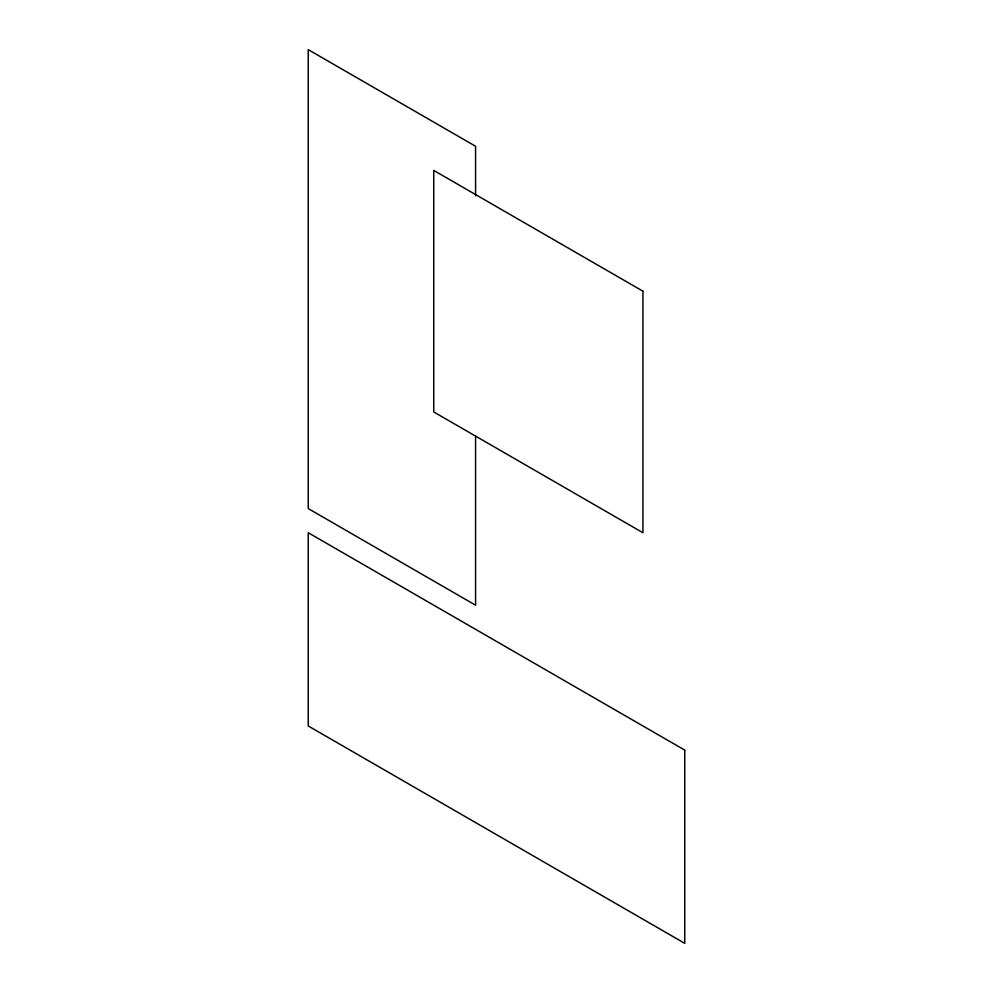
<?xml version="1.0" encoding="UTF-8"?>
<svg xmlns="http://www.w3.org/2000/svg" width="993" height="993" viewBox="0 0 993 993"><rect width="100%" height="100%" fill="white"/><g stroke="black" fill="none" stroke-linecap="round" stroke-linejoin="round"><path stroke-width="1.49" d="M475.585 195.882L475.585 146.269L308.24 49.65L308.24 508.577L475.585 605.196L475.585 436.2M642.93 291.185L433.742 170.424L433.742 411.958L642.93 532.732L642.93 291.185M684.76 750.112L308.24 532.732L308.24 725.97L684.76 943.35L684.76 750.112"/></g></svg>
